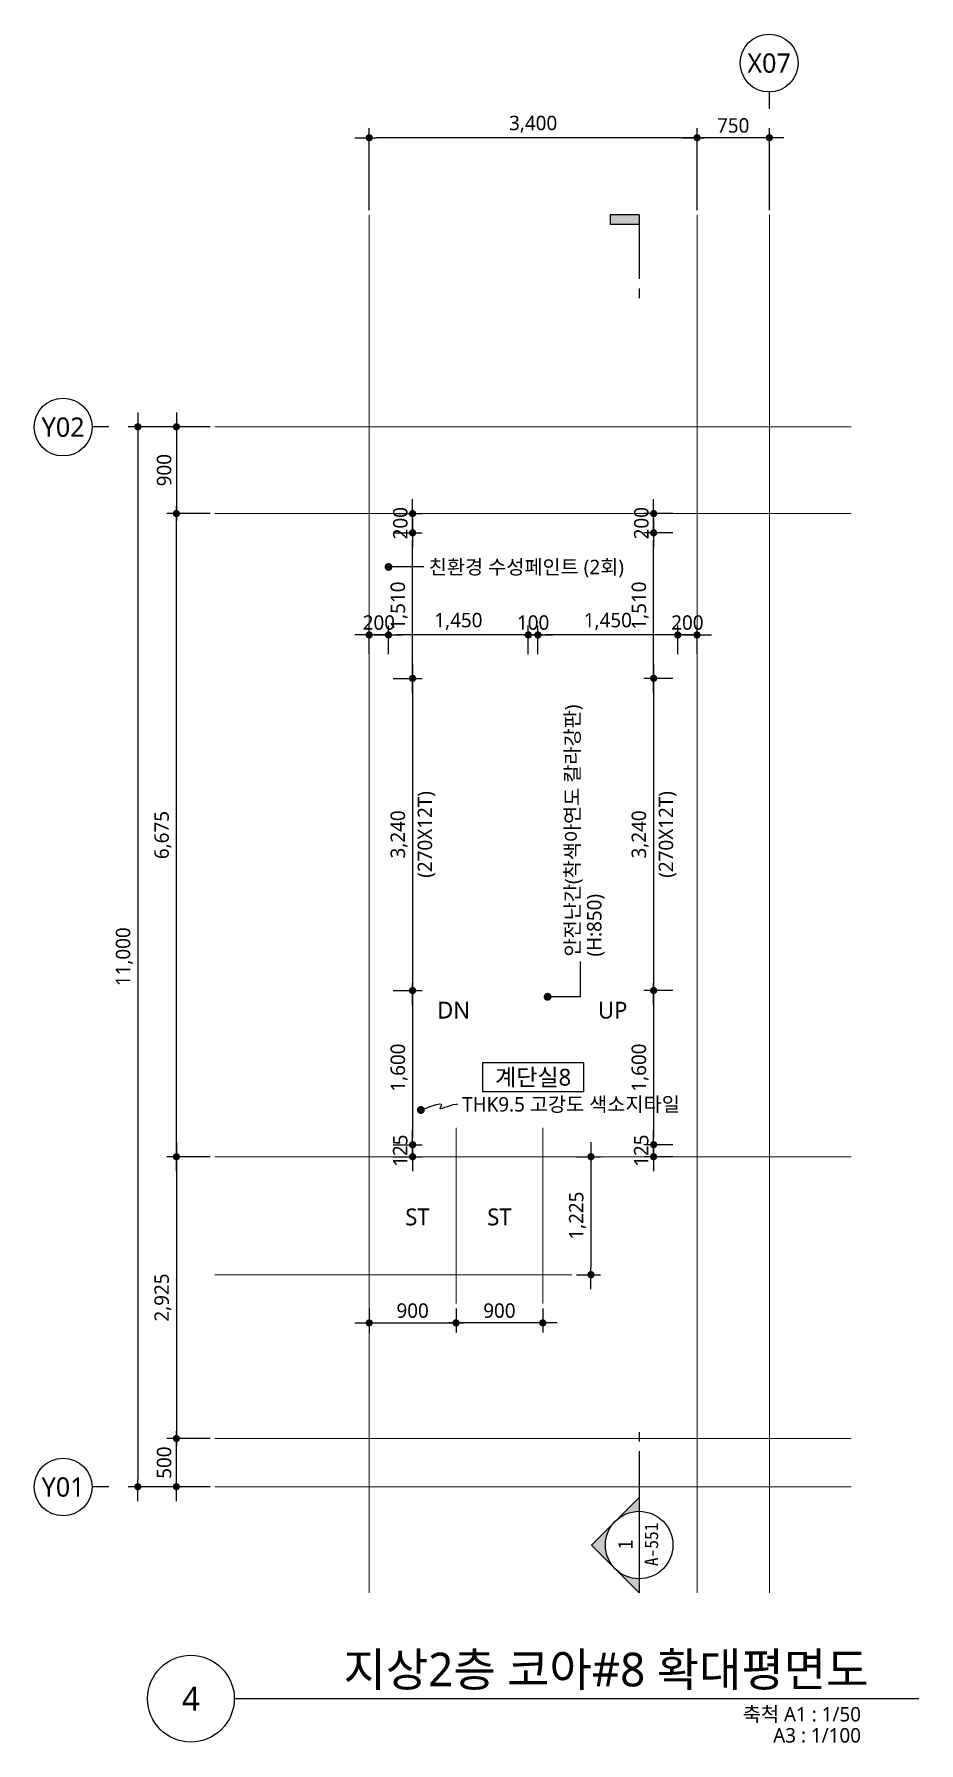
# Model space of a CAD drawing. Header units: millimetres. Extents: x 1467181 to 1850972, y 836037 to 895281.
# Drawn here: x 1640298 to 1649473, y 875511 to 893244 of the extents above; entities that cross this region are included whole.
import ezdxf
from ezdxf.enums import TextEntityAlignment as Align

# ---------------------------------------------------------------- set-up
doc = ezdxf.new("R2010")
doc.units = ezdxf.units.MM
doc.header["$MEASUREMENT"] = 0
doc.linetypes.add('CEN', pattern=[62, 60, -1, 0, -1])
doc.layers.get('0').update_dxf_attribs({"linetype": 'CONTINUOUS'})
for name, color, linetype, lineweight in [('A-AXIS-BUBL', 7, 'CONTINUOUS', 25), ('A-CNTL', 1, 'CEN', 15), ('A-DIMS', 7, 'CONTINUOUS', 25), ('A-MKXS-LEAD', 7, 'CONTINUOUS', 25), ('A-MKXS-MAK1', 3, 'CONTINUOUS', 25), ('A-MKXS-TEXT1', 3, 'CONTINUOUS', 25), ('A-MKXS-TEXT2', 7, 'CONTINUOUS', 25), ('A-MKXX-NAME', 3, 'CONTINUOUS', 25), ('A-MKXX-SYMB', 7, 'CONTINUOUS', 25), ('A-XXXX-SYMB', 7, 'CONTINUOUS', 25), ('A-XXXX-TXT1', 3, 'CONTINUOUS', 25), ('A-XXXX-TXT2', 3, 'CONTINUOUS', 25)]:
    doc.layers.add(name, color=color, linetype=linetype, lineweight=lineweight)
doc.styles.add('HY울릉도L', font='')
doc.styles.add('돋움체', font='')
doc.styles.add('맑은고딕', font='malgun.ttf')
doc.styles.get('HY울릉도L').set_extended_font_data('HYwulM')
doc.styles.get('돋움체').set_extended_font_data('DotumChe')
doc.dimstyles.new('CDIM', dxfattribs={"dimtxt": 3, "dimasz": 1.5, "dimexe": 2, "dimexo": 1, "dimgap": 1, "dimtad": 1, "dimdec": 0, "dimrnd": 0.5, "dimzin": 0, "dimdsep": 32, "dimlunit": 6, "dimtxsty": 'HY울릉도L', "dimblk1": '_CIDOT', "dimblk2": '_CIDOT', "dimsah": 1, "dimcen": 5.5, "dimclrd": 2, "dimclre": 2, "dimclrt": 7, "dimadec": 0, "dimazin": 0, "dimtfac": 1, "dimtdec": 0, "dimtix": 1, "dimtmove": 2, "dimatfit": 1, "dimldrblk": '_CIDOT', "dimfxl": 1, "dimtolj": 1, "dimtzin": 0, "dimlwd": -1, "dimarcsym": 0})

# ---------------------------------------------------------------- blocks, each defined once
blk = doc.blocks.new('_CIDOT')
at = {"color": 0, "linetype": 'ByBlock'}
blk.add_line((2, 0), (-1, 0), dxfattribs=at)
at = {"color": 0, "linetype": 'ByBlock', "const_width": 0.5}
blk.add_lwpolyline([(-0.25, 0, 1), (0.25, 0, 1)], format="xyb", close=True, dxfattribs=at)
blk = doc.blocks.new('*D15')
at = {"layer": 'A-DIMS', "lineweight": -2, "transparency": 16777216}
for p, q in [((-750, 13250), (-750, 14100)), ((0, 13250), (0, 14100))]:
    blk.add_line(p, q, dxfattribs=at)
at = {"layer": 'A-DIMS', "transparency": 16777216}
blk.add_line((-75, 14000), (-675, 14000), dxfattribs=at)
at = {"layer": 'A-DIMS', "transparency": 16777216, "xscale": 75, "yscale": 75, "zscale": 75, "rotation": 180}
blk.add_blockref('_CIDOT', (-750, 14000), dxfattribs=at)
at = {"layer": 'A-DIMS', "transparency": 16777216, "xscale": 75, "yscale": 75, "zscale": 75}
blk.add_blockref('_CIDOT', (0, 14000), dxfattribs=at)
at = {"layer": 'A-DIMS', "color": 3, "transparency": 16777216, "insert": (-375, 14127), "char_height": 150, "attachment_point": 5, "style": '맑은고딕'}
blk.add_mtext('\\A1;750', dxfattribs=at)
blk = doc.blocks.new('*D16')
at = {"layer": 'A-DIMS', "lineweight": -2, "transparency": 16777216}
for p, q in [((-4150, 13250), (-4150, 14100)), ((-750, 13250), (-750, 14100))]:
    blk.add_line(p, q, dxfattribs=at)
at = {"layer": 'A-DIMS', "transparency": 16777216}
blk.add_line((-825, 14000), (-4075, 14000), dxfattribs=at)
at = {"layer": 'A-DIMS', "transparency": 16777216, "xscale": 75, "yscale": 75, "zscale": 75, "rotation": 180}
blk.add_blockref('_CIDOT', (-4150, 14000), dxfattribs=at)
at = {"layer": 'A-DIMS', "transparency": 16777216, "xscale": 75, "yscale": 75, "zscale": 75}
blk.add_blockref('_CIDOT', (-750, 14000), dxfattribs=at)
at = {"layer": 'A-DIMS', "color": 3, "transparency": 16777216, "insert": (-2450, 14140), "char_height": 150, "attachment_point": 5, "style": '맑은고딕'}
blk.add_mtext('\\A1;3,400', dxfattribs=at)
blk = doc.blocks.new('*D17')
at = {"layer": 'A-DIMS', "lineweight": -2, "transparency": 16777216}
for p, q in [((-5800, 10100), (-6250, 10100)), ((-5800, 3425), (-6250, 3425))]:
    blk.add_line(p, q, dxfattribs=at)
at = {"layer": 'A-DIMS', "transparency": 16777216}
blk.add_line((-6150, 3500), (-6150, 10025), dxfattribs=at)
at = {"layer": 'A-DIMS', "transparency": 16777216, "xscale": 75, "yscale": 75, "zscale": 75}
for p, rotation in [((-6150, 10100), 90), ((-6150, 3425), 270)]:
    blk.add_blockref('_CIDOT', p, dxfattribs=dict(at, rotation=rotation))
at = {"layer": 'A-DIMS', "color": 3, "transparency": 16777216, "insert": (-6290, 6763), "char_height": 150, "attachment_point": 5, "rotation": 90, "style": '맑은고딕'}
blk.add_mtext('\\A1;6,675', dxfattribs=at)
blk = doc.blocks.new('*D18')
at = {"layer": 'A-DIMS', "lineweight": -2, "transparency": 16777216}
for p, q in [((-5800, 11000), (-6250, 11000)), ((-5800, 10100), (-6250, 10100))]:
    blk.add_line(p, q, dxfattribs=at)
at = {"layer": 'A-DIMS', "transparency": 16777216}
blk.add_line((-6150, 10925), (-6150, 10175), dxfattribs=at)
at = {"layer": 'A-DIMS', "transparency": 16777216, "xscale": 75, "yscale": 75, "zscale": 75}
for p, rotation in [((-6150, 11000), 90), ((-6150, 10100), 270)]:
    blk.add_blockref('_CIDOT', p, dxfattribs=dict(at, rotation=rotation))
at = {"layer": 'A-DIMS', "color": 3, "transparency": 16777216, "insert": (-6277, 10550), "char_height": 150, "attachment_point": 5, "rotation": 90, "style": '맑은고딕'}
blk.add_mtext('\\A1;900', dxfattribs=at)
blk = doc.blocks.new('*D19')
at = {"layer": 'A-DIMS', "lineweight": -2, "transparency": 16777216}
for p, q in [((-5800, 11000), (-6650, 11000)), ((-5800, 0), (-6650, 0))]:
    blk.add_line(p, q, dxfattribs=at)
at = {"layer": 'A-DIMS', "transparency": 16777216}
blk.add_line((-6550, 10925), (-6550, 75), dxfattribs=at)
at = {"layer": 'A-DIMS', "transparency": 16777216, "xscale": 75, "yscale": 75, "zscale": 75}
for p, rotation in [((-6550, 11000), 90), ((-6550, 0), 270)]:
    blk.add_blockref('_CIDOT', p, dxfattribs=dict(at, rotation=rotation))
at = {"layer": 'A-DIMS', "color": 3, "transparency": 16777216, "insert": (-6690, 5500), "char_height": 150, "attachment_point": 5, "rotation": 90, "style": '맑은고딕'}
blk.add_mtext('\\A1;11,000', dxfattribs=at)
blk = doc.blocks.new('*D20')
at = {"layer": 'A-DIMS', "lineweight": -2, "transparency": 16777216}
for p, q in [((-5800, 3425), (-6250, 3425)), ((-5800, 500), (-6250, 500))]:
    blk.add_line(p, q, dxfattribs=at)
at = {"layer": 'A-DIMS', "transparency": 16777216}
blk.add_line((-6150, 3350), (-6150, 575), dxfattribs=at)
at = {"layer": 'A-DIMS', "transparency": 16777216, "xscale": 75, "yscale": 75, "zscale": 75}
for p, rotation in [((-6150, 3425), 90), ((-6150, 500), 270)]:
    blk.add_blockref('_CIDOT', p, dxfattribs=dict(at, rotation=rotation))
at = {"layer": 'A-DIMS', "color": 3, "transparency": 16777216, "insert": (-6290, 1963), "char_height": 150, "attachment_point": 5, "rotation": 90, "style": '맑은고딕'}
blk.add_mtext('\\A1;2,925', dxfattribs=at)
blk = doc.blocks.new('*D21')
at = {"layer": 'A-DIMS', "lineweight": -2, "transparency": 16777216}
for p, q in [((-5800, 500), (-6250, 500)), ((-5800, 0), (-6250, 0))]:
    blk.add_line(p, q, dxfattribs=at)
at = {"layer": 'A-DIMS', "transparency": 16777216}
blk.add_line((-6150, 75), (-6150, 425), dxfattribs=at)
at = {"layer": 'A-DIMS', "transparency": 16777216, "xscale": 75, "yscale": 75, "zscale": 75}
for p, rotation in [((-6150, 500), 90), ((-6150, 0), 270)]:
    blk.add_blockref('_CIDOT', p, dxfattribs=dict(at, rotation=rotation))
at = {"layer": 'A-DIMS', "color": 3, "transparency": 16777216, "insert": (-6277, 250), "char_height": 150, "attachment_point": 5, "rotation": 90, "style": '맑은고딕'}
blk.add_mtext('\\A1;500', dxfattribs=at)
blk = doc.blocks.new('*D22')
at = {"layer": 'A-DIMS', "lineweight": -2, "transparency": 16777216}
for p, q in [((-3250, 1850), (-3250, 1600)), ((-2350, 1850), (-2350, 1600))]:
    blk.add_line(p, q, dxfattribs=at)
at = {"layer": 'A-DIMS', "transparency": 16777216}
blk.add_line((-2425, 1700), (-3175, 1700), dxfattribs=at)
at = {"layer": 'A-DIMS', "transparency": 16777216, "xscale": 75, "yscale": 75, "zscale": 75, "rotation": 180}
blk.add_blockref('_CIDOT', (-3250, 1700), dxfattribs=at)
at = {"layer": 'A-DIMS', "transparency": 16777216, "xscale": 75, "yscale": 75, "zscale": 75}
blk.add_blockref('_CIDOT', (-2350, 1700), dxfattribs=at)
at = {"layer": 'A-DIMS', "color": 3, "transparency": 16777216, "insert": (-2800, 1827), "char_height": 150, "attachment_point": 5, "style": '맑은고딕'}
blk.add_mtext('\\A1;900', dxfattribs=at)
blk = doc.blocks.new('*D23')
at = {"layer": 'A-DIMS', "lineweight": -2, "transparency": 16777216}
for p, q in [((-4150, 1850), (-4150, 1600)), ((-3250, 1850), (-3250, 1600))]:
    blk.add_line(p, q, dxfattribs=at)
at = {"layer": 'A-DIMS', "transparency": 16777216}
blk.add_line((-4075, 1700), (-3325, 1700), dxfattribs=at)
at = {"layer": 'A-DIMS', "transparency": 16777216, "xscale": 75, "yscale": 75, "zscale": 75, "rotation": 180}
blk.add_blockref('_CIDOT', (-4150, 1700), dxfattribs=at)
at = {"layer": 'A-DIMS', "transparency": 16777216, "xscale": 75, "yscale": 75, "zscale": 75}
blk.add_blockref('_CIDOT', (-3250, 1700), dxfattribs=at)
at = {"layer": 'A-DIMS', "color": 3, "transparency": 16777216, "insert": (-3700, 1827), "char_height": 150, "attachment_point": 5, "style": '맑은고딕'}
blk.add_mtext('\\A1;900', dxfattribs=at)
blk = doc.blocks.new('*D24')
at = {"layer": 'A-DIMS', "lineweight": -2, "transparency": 16777216}
for p, q in [((-2000, 3425), (-1750, 3425)), ((-2000, 2200), (-1750, 2200))]:
    blk.add_line(p, q, dxfattribs=at)
at = {"layer": 'A-DIMS', "transparency": 16777216}
blk.add_line((-1850, 3350), (-1850, 2275), dxfattribs=at)
at = {"layer": 'A-DIMS', "transparency": 16777216, "xscale": 75, "yscale": 75, "zscale": 75}
for p, rotation in [((-1850, 3425), 90), ((-1850, 2200), 270)]:
    blk.add_blockref('_CIDOT', p, dxfattribs=dict(at, rotation=rotation))
at = {"layer": 'A-DIMS', "color": 3, "transparency": 16777216, "insert": (-1990, 2813), "char_height": 150, "attachment_point": 5, "rotation": 90, "style": '맑은고딕'}
blk.add_mtext('\\A1;1,225', dxfattribs=at)
blk = doc.blocks.new('CORE 8- 단면')
at = {"layer": 'A-MKXS-MAK1'}
blk.add_hatch(color=256, dxfattribs=at).paths.add_polyline_path([(22637, 13698), (22637, 13798), (22937, 13798), (22937, 13698)])
h = blk.add_hatch(color=256, dxfattribs=at)
h.paths.add_polyline_path([(22442, -7), (22690, 241, 0.414214), (22690, -254)])
h.paths.add_polyline_path([(22690, 241), (22937, 488), (22937, 343, 0.198912)])
h.paths.add_polyline_path([(22690, -254, 0.198912), (22937, -357), (22937, -502)])
for p, q in [((22637, 13798), (22637, 13698)), ((22937, 13798), (22637, 13798)), ((22937, 13698), (22637, 13698)), ((22937, 13798), (22937, 13135)), ((22937, 13035), (22937, 12935)), ((22937, 1166), (22937, 1066)), ((22937, 966), (22937, -502)), ((22937, 488), (22442, -7)), ((22937, -502), (22442, -7))]:
    blk.add_line(p, q, dxfattribs=at)
blk.add_circle((22937, -7), 350, dxfattribs=at)
at = {"layer": 'A-MKXS-TEXT2', "style": '돋움체'}
for s, height, p in [('A-551', 140, (23065, 0)), ('1', 150, (22793, -2))]:
    blk.add_text(s, height=height, rotation=90, dxfattribs=at).set_placement(p, align=Align.MIDDLE)
blk = doc.blocks.new('*D314')
at = {"layer": 'A-DIMS', "lineweight": -2, "transparency": 16777216}
for p, q in [((1646923, 886559), (1646623, 886559)), ((1646923, 883319), (1646623, 883319))]:
    blk.add_line(p, q, dxfattribs=at)
at = {"layer": 'A-DIMS', "transparency": 16777216}
blk.add_line((1646723, 886484), (1646723, 883394), dxfattribs=at)
at = {"layer": 'A-DIMS', "transparency": 16777216, "xscale": 75, "yscale": 75, "zscale": 75}
for p, rotation in [((1646723, 886559), 90), ((1646723, 883319), 270)]:
    blk.add_blockref('_CIDOT', p, dxfattribs=dict(at, rotation=rotation))
at = {"layer": 'A-DIMS', "color": 3, "transparency": 16777216, "char_height": 150, "attachment_point": 5, "rotation": 90, "style": '맑은고딕'}
for s, insert in [('\\A1;(270X12T)', (1646867, 884939)), ('\\A1;3,240', (1646583, 884939))]:
    blk.add_mtext(s, dxfattribs=dict(at, insert=insert))
blk = doc.blocks.new('*D315')
at = {"layer": 'A-DIMS', "lineweight": -2, "transparency": 16777216}
for p, q in [((1646923, 888069), (1646623, 888069)), ((1646923, 886559), (1646623, 886559))]:
    blk.add_line(p, q, dxfattribs=at)
at = {"layer": 'A-DIMS', "transparency": 16777216}
blk.add_line((1646723, 886634), (1646723, 887994), dxfattribs=at)
at = {"layer": 'A-DIMS', "transparency": 16777216, "xscale": 75, "yscale": 75, "zscale": 75}
for p, rotation in [((1646723, 888069), 90), ((1646723, 886559), 270)]:
    blk.add_blockref('_CIDOT', p, dxfattribs=dict(at, rotation=rotation))
at = {"layer": 'A-DIMS', "color": 3, "transparency": 16777216, "insert": (1646583, 887314), "char_height": 150, "attachment_point": 5, "rotation": 90, "style": '맑은고딕'}
blk.add_mtext('\\A1;1,510', dxfattribs=at)
blk = doc.blocks.new('*D316')
at = {"layer": 'A-DIMS', "lineweight": -2, "transparency": 16777216}
for p, q in [((1646923, 883319), (1646623, 883319)), ((1646923, 881719), (1646623, 881719))]:
    blk.add_line(p, q, dxfattribs=at)
at = {"layer": 'A-DIMS', "transparency": 16777216}
blk.add_line((1646723, 883244), (1646723, 881794), dxfattribs=at)
at = {"layer": 'A-DIMS', "transparency": 16777216, "xscale": 75, "yscale": 75, "zscale": 75}
for p, rotation in [((1646723, 883319), 90), ((1646723, 881719), 270)]:
    blk.add_blockref('_CIDOT', p, dxfattribs=dict(at, rotation=rotation))
at = {"layer": 'A-DIMS', "color": 3, "transparency": 16777216, "insert": (1646583, 882519), "char_height": 150, "attachment_point": 5, "rotation": 90, "style": '맑은고딕'}
blk.add_mtext('\\A1;1,600', dxfattribs=at)
blk = doc.blocks.new('*D317')
at = {"layer": 'A-DIMS', "transparency": 16777216}
for p, q in [((1646723, 881794), (1646723, 881869)), ((1646723, 881719), (1646723, 881594)), ((1646723, 881519), (1646723, 881444))]:
    blk.add_line(p, q, dxfattribs=at)
at = {"layer": 'A-DIMS', "lineweight": -2, "transparency": 16777216}
for p, q in [((1646923, 881719), (1646623, 881719)), ((1646923, 881594), (1646623, 881594))]:
    blk.add_line(p, q, dxfattribs=at)
at = {"layer": 'A-DIMS', "transparency": 16777216, "xscale": 75, "yscale": 75, "zscale": 75}
for p, rotation in [((1646723, 881719), 270), ((1646723, 881594), 90)]:
    blk.add_blockref('_CIDOT', p, dxfattribs=dict(at, rotation=rotation))
at = {"layer": 'A-DIMS', "color": 3, "transparency": 16777216, "insert": (1646595, 881657), "char_height": 150, "attachment_point": 5, "rotation": 90, "style": '맑은고딕'}
blk.add_mtext('\\A1;125', dxfattribs=at)
blk = doc.blocks.new('*D318')
at = {"layer": 'A-DIMS', "lineweight": -2, "transparency": 16777216}
for p, q in [((1646923, 888269), (1646623, 888269)), ((1646923, 888069), (1646623, 888069))]:
    blk.add_line(p, q, dxfattribs=at)
at = {"layer": 'A-DIMS', "transparency": 16777216}
for p, q in [((1646723, 888344), (1646723, 888419)), ((1646723, 888069), (1646723, 888269)), ((1646723, 887994), (1646723, 887919))]:
    blk.add_line(p, q, dxfattribs=at)
at = {"layer": 'A-DIMS', "transparency": 16777216, "xscale": 75, "yscale": 75, "zscale": 75}
for p, rotation in [((1646723, 888269), 270), ((1646723, 888069), 90)]:
    blk.add_blockref('_CIDOT', p, dxfattribs=dict(at, rotation=rotation))
at = {"layer": 'A-DIMS', "color": 3, "transparency": 16777216, "insert": (1646596, 888169), "char_height": 150, "attachment_point": 5, "rotation": 90, "style": '맑은고딕'}
blk.add_mtext('\\A1;200', dxfattribs=at)
blk = doc.blocks.new('*D319')
at = {"layer": 'A-DIMS', "lineweight": -2, "transparency": 16777216}
for p, q in [((1645523, 886809), (1645523, 887109)), ((1646973, 886809), (1646973, 887109))]:
    blk.add_line(p, q, dxfattribs=at)
at = {"layer": 'A-DIMS', "transparency": 16777216}
blk.add_line((1646898, 887009), (1645598, 887009), dxfattribs=at)
at = {"layer": 'A-DIMS', "transparency": 16777216, "xscale": 75, "yscale": 75, "zscale": 75, "rotation": 180}
blk.add_blockref('_CIDOT', (1645523, 887009), dxfattribs=at)
at = {"layer": 'A-DIMS', "transparency": 16777216, "xscale": 75, "yscale": 75, "zscale": 75}
blk.add_blockref('_CIDOT', (1646973, 887009), dxfattribs=at)
at = {"layer": 'A-DIMS', "color": 3, "transparency": 16777216, "insert": (1646248, 887150), "char_height": 150, "attachment_point": 5, "style": '맑은고딕'}
blk.add_mtext('\\A1;1,450', dxfattribs=at)
blk = doc.blocks.new('*D320')
at = {"layer": 'A-DIMS', "transparency": 16777216}
for p, q in [((1646898, 887009), (1646823, 887009)), ((1647173, 887009), (1646973, 887009)), ((1647248, 887009), (1647323, 887009))]:
    blk.add_line(p, q, dxfattribs=at)
at = {"layer": 'A-DIMS', "lineweight": -2, "transparency": 16777216}
for p, q in [((1646973, 886809), (1646973, 887109)), ((1647173, 886809), (1647173, 887109))]:
    blk.add_line(p, q, dxfattribs=at)
at = {"layer": 'A-DIMS', "transparency": 16777216, "xscale": 75, "yscale": 75, "zscale": 75}
blk.add_blockref('_CIDOT', (1646973, 887009), dxfattribs=at)
at = {"layer": 'A-DIMS', "transparency": 16777216, "xscale": 75, "yscale": 75, "zscale": 75, "rotation": 180}
blk.add_blockref('_CIDOT', (1647173, 887009), dxfattribs=at)
at = {"layer": 'A-DIMS', "color": 3, "transparency": 16777216, "insert": (1647073, 887137), "char_height": 150, "attachment_point": 5, "style": '맑은고딕'}
blk.add_mtext('\\A1;200', dxfattribs=at)
blk = doc.blocks.new('*D321')
at = {"layer": 'A-DIMS', "lineweight": -2, "transparency": 16777216}
for p, q in [((1643973, 886809), (1643973, 887109)), ((1645423, 886809), (1645423, 887109))]:
    blk.add_line(p, q, dxfattribs=at)
at = {"layer": 'A-DIMS', "transparency": 16777216}
blk.add_line((1645348, 887009), (1644048, 887009), dxfattribs=at)
at = {"layer": 'A-DIMS', "transparency": 16777216, "xscale": 75, "yscale": 75, "zscale": 75, "rotation": 180}
blk.add_blockref('_CIDOT', (1643973, 887009), dxfattribs=at)
at = {"layer": 'A-DIMS', "transparency": 16777216, "xscale": 75, "yscale": 75, "zscale": 75}
blk.add_blockref('_CIDOT', (1645423, 887009), dxfattribs=at)
at = {"layer": 'A-DIMS', "color": 3, "transparency": 16777216, "insert": (1644698, 887150), "char_height": 150, "attachment_point": 5, "style": '맑은고딕'}
blk.add_mtext('\\A1;1,450', dxfattribs=at)
blk = doc.blocks.new('*D322')
at = {"layer": 'A-DIMS', "transparency": 16777216}
for p, q in [((1645348, 887009), (1645273, 887009)), ((1645523, 887009), (1645423, 887009)), ((1645598, 887009), (1645673, 887009))]:
    blk.add_line(p, q, dxfattribs=at)
at = {"layer": 'A-DIMS', "lineweight": -2, "transparency": 16777216}
for p, q in [((1645423, 886809), (1645423, 887109)), ((1645523, 886809), (1645523, 887109))]:
    blk.add_line(p, q, dxfattribs=at)
at = {"layer": 'A-DIMS', "transparency": 16777216, "xscale": 75, "yscale": 75, "zscale": 75}
blk.add_blockref('_CIDOT', (1645423, 887009), dxfattribs=at)
at = {"layer": 'A-DIMS', "transparency": 16777216, "xscale": 75, "yscale": 75, "zscale": 75, "rotation": 180}
blk.add_blockref('_CIDOT', (1645523, 887009), dxfattribs=at)
at = {"layer": 'A-DIMS', "color": 3, "transparency": 16777216, "insert": (1645473, 887137), "char_height": 150, "attachment_point": 5, "style": '맑은고딕'}
blk.add_mtext('\\A1;100', dxfattribs=at)
blk = doc.blocks.new('*D323')
at = {"layer": 'A-DIMS', "transparency": 16777216}
for p, q in [((1643698, 887009), (1643623, 887009)), ((1643973, 887009), (1643773, 887009)), ((1644048, 887009), (1644123, 887009))]:
    blk.add_line(p, q, dxfattribs=at)
at = {"layer": 'A-DIMS', "lineweight": -2, "transparency": 16777216}
for p, q in [((1643773, 886809), (1643773, 887109)), ((1643973, 886809), (1643973, 887109))]:
    blk.add_line(p, q, dxfattribs=at)
at = {"layer": 'A-DIMS', "transparency": 16777216, "xscale": 75, "yscale": 75, "zscale": 75}
blk.add_blockref('_CIDOT', (1643773, 887009), dxfattribs=at)
at = {"layer": 'A-DIMS', "transparency": 16777216, "xscale": 75, "yscale": 75, "zscale": 75, "rotation": 180}
blk.add_blockref('_CIDOT', (1643973, 887009), dxfattribs=at)
at = {"layer": 'A-DIMS', "color": 3, "transparency": 16777216, "insert": (1643873, 887137), "char_height": 150, "attachment_point": 5, "style": '맑은고딕'}
blk.add_mtext('\\A1;200', dxfattribs=at)
blk = doc.blocks.new('*D324')
at = {"layer": 'A-DIMS', "lineweight": -2, "transparency": 16777216}
for p, q in [((1644023, 886559), (1644323, 886559)), ((1644023, 883319), (1644323, 883319))]:
    blk.add_line(p, q, dxfattribs=at)
at = {"layer": 'A-DIMS', "transparency": 16777216}
blk.add_line((1644223, 886484), (1644223, 883394), dxfattribs=at)
at = {"layer": 'A-DIMS', "transparency": 16777216, "xscale": 75, "yscale": 75, "zscale": 75}
for p, rotation in [((1644223, 886559), 90), ((1644223, 883319), 270)]:
    blk.add_blockref('_CIDOT', p, dxfattribs=dict(at, rotation=rotation))
at = {"layer": 'A-DIMS', "color": 3, "transparency": 16777216, "char_height": 150, "attachment_point": 5, "rotation": 90, "style": '맑은고딕'}
for s, insert in [('\\A1;(270X12T)', (1644367, 884939)), ('\\A1;3,240', (1644083, 884939))]:
    blk.add_mtext(s, dxfattribs=dict(at, insert=insert))
blk = doc.blocks.new('*D325')
at = {"layer": 'A-DIMS', "lineweight": -2, "transparency": 16777216}
for p, q in [((1644023, 888069), (1644323, 888069)), ((1644023, 886559), (1644323, 886559))]:
    blk.add_line(p, q, dxfattribs=at)
at = {"layer": 'A-DIMS', "transparency": 16777216}
blk.add_line((1644223, 886634), (1644223, 887994), dxfattribs=at)
at = {"layer": 'A-DIMS', "transparency": 16777216, "xscale": 75, "yscale": 75, "zscale": 75}
for p, rotation in [((1644223, 888069), 90), ((1644223, 886559), 270)]:
    blk.add_blockref('_CIDOT', p, dxfattribs=dict(at, rotation=rotation))
at = {"layer": 'A-DIMS', "color": 3, "transparency": 16777216, "insert": (1644083, 887314), "char_height": 150, "attachment_point": 5, "rotation": 90, "style": '맑은고딕'}
blk.add_mtext('\\A1;1,510', dxfattribs=at)
blk = doc.blocks.new('*D326')
at = {"layer": 'A-DIMS', "lineweight": -2, "transparency": 16777216}
for p, q in [((1644023, 883319), (1644323, 883319)), ((1644023, 881719), (1644323, 881719))]:
    blk.add_line(p, q, dxfattribs=at)
at = {"layer": 'A-DIMS', "transparency": 16777216}
blk.add_line((1644223, 883244), (1644223, 881794), dxfattribs=at)
at = {"layer": 'A-DIMS', "transparency": 16777216, "xscale": 75, "yscale": 75, "zscale": 75}
for p, rotation in [((1644223, 883319), 90), ((1644223, 881719), 270)]:
    blk.add_blockref('_CIDOT', p, dxfattribs=dict(at, rotation=rotation))
at = {"layer": 'A-DIMS', "color": 3, "transparency": 16777216, "insert": (1644083, 882519), "char_height": 150, "attachment_point": 5, "rotation": 90, "style": '맑은고딕'}
blk.add_mtext('\\A1;1,600', dxfattribs=at)
blk = doc.blocks.new('*D327')
at = {"layer": 'A-DIMS', "transparency": 16777216}
for p, q in [((1644223, 881794), (1644223, 881869)), ((1644223, 881719), (1644223, 881594)), ((1644223, 881519), (1644223, 881444))]:
    blk.add_line(p, q, dxfattribs=at)
at = {"layer": 'A-DIMS', "lineweight": -2, "transparency": 16777216}
for p, q in [((1644023, 881719), (1644323, 881719)), ((1644023, 881594), (1644323, 881594))]:
    blk.add_line(p, q, dxfattribs=at)
at = {"layer": 'A-DIMS', "transparency": 16777216, "xscale": 75, "yscale": 75, "zscale": 75}
for p, rotation in [((1644223, 881719), 270), ((1644223, 881594), 90)]:
    blk.add_blockref('_CIDOT', p, dxfattribs=dict(at, rotation=rotation))
at = {"layer": 'A-DIMS', "color": 3, "transparency": 16777216, "insert": (1644095, 881657), "char_height": 150, "attachment_point": 5, "rotation": 90, "style": '맑은고딕'}
blk.add_mtext('\\A1;125', dxfattribs=at)
blk = doc.blocks.new('*D328')
at = {"layer": 'A-DIMS', "lineweight": -2, "transparency": 16777216}
for p, q in [((1644023, 888269), (1644323, 888269)), ((1644023, 888069), (1644323, 888069))]:
    blk.add_line(p, q, dxfattribs=at)
at = {"layer": 'A-DIMS', "transparency": 16777216}
for p, q in [((1644223, 888344), (1644223, 888419)), ((1644223, 888069), (1644223, 888269)), ((1644223, 887994), (1644223, 887919))]:
    blk.add_line(p, q, dxfattribs=at)
at = {"layer": 'A-DIMS', "transparency": 16777216, "xscale": 75, "yscale": 75, "zscale": 75}
for p, rotation in [((1644223, 888269), 270), ((1644223, 888069), 90)]:
    blk.add_blockref('_CIDOT', p, dxfattribs=dict(at, rotation=rotation))
at = {"layer": 'A-DIMS', "color": 3, "transparency": 16777216, "insert": (1644096, 888169), "char_height": 150, "attachment_point": 5, "rotation": 90, "style": '맑은고딕'}
blk.add_mtext('\\A1;200', dxfattribs=at)
blk = doc.blocks.new('CORE8_GRID')
at = {"layer": 'A-AXIS-BUBL', "ltscale": 0.2}
for p, q in [((0, 14300), (0, 14475)), ((-6850, 11000), (-7025, 11000)), ((-6850, 0), (-7025, 0))]:
    blk.add_line(p, q, dxfattribs=at)
for centre in [(-2.9, 14775), (-7325, 10997.1), (-7325, -2.9)]:
    blk.add_circle(centre, 300, dxfattribs=at)
at = {"layer": 'A-CNTL'}
for p, q in [((-4150, -1100), (-4150, 13200)), ((-750, -1100), (-750, 13200)), ((0, -1100), (0, 13200)), ((-5750, 11000), (850, 11000)), ((-5750, 10100), (850, 10100)), ((-3250, 1900), (-3250, 3725)), ((-2350, 1900), (-2350, 3725)), ((-5750, 3425), (850, 3425)), ((-5750, 2200), (-2050, 2200)), ((-5750, 500), (850, 500)), ((-5750, 0), (850, 0))]:
    blk.add_line(p, q, dxfattribs=at)
at = {"layer": 'A-XXXX-TXT2', "ltscale": 0.2, "style": '맑은고딕'}
for s, p in [('X07', (-2.9, 14775)), ('Y02', (-7325, 10997.1)), ('Y01', (-7325, -2.9))]:
    blk.add_text(s, height=200, dxfattribs=at).set_placement(p, align=Align.MIDDLE)
at = {"layer": 'A-DIMS'}
for base, p1, p2, angle, picture, middle in [((-4150, 14000), (-750, 13200), (-4150, 13200), 180, '*D16', (-2450, 14140.1)), ((-750, 14000), (0, 13200), (-750, 13200), 180, '*D15', (-375, 14127.5)), ((-6550, 0), (-5750, 11000), (-5750, 0), 90, '*D19', (-6690.5, 5500)), ((-6150, 10100), (-5750, 11000), (-5750, 10100), 90, '*D18', (-6277.5, 10550)), ((-6150, 10100), (-5750, 3425), (-5750, 10100), 270, '*D17', (-6290.1, 6762.5)), ((-6150, 500), (-5750, 3425), (-5750, 500), 90, '*D20', (-6290.1, 1962.5)), ((-1850, 2200), (-2050, 3425), (-2050, 2200), 90, '*D24', (-1990.5, 2812.5)), ((-3250, 1700), (-4150, 1900), (-3250, 1900), 180, '*D23', (-3700, 1827.5)), ((-6150, 500), (-5750, 0), (-5750, 500), 270, '*D21', (-6277.5, 250))]:
    dim = blk.add_linear_dim(base=base, p1=p1, p2=p2, angle=angle, dimstyle='CDIM', override={"dimscale": 50, "dimtxsty": '맑은고딕', "dimclrd": 256, "dimclre": 256, "dimclrt": 3}, dxfattribs=at)
    dim.commit()
    dim.dimension.update_dxf_attribs({"geometry": picture, "text_midpoint": middle})
dim = blk.add_linear_dim(base=(-3250, 1700), p1=(-2350, 1900), p2=(-3250, 1900), dimstyle='CDIM', override={"dimscale": 50, "dimtxsty": '맑은고딕', "dimclrd": 256, "dimclre": 256, "dimclrt": 3}, dxfattribs=at)
dim.commit()
dim.dimension.update_dxf_attribs({"geometry": '*D22', "text_midpoint": (-2800, 1827.5)})

msp = doc.modelspace()

# ---------------------------------------------------------------- linework, layer by layer
at = {"layer": 'A-MKXS-LEAD', "const_width": 40}
for points in [[(1643952.5, 887716.9, 1), (1643994, 887712.7, 1)], [(1645625.3, 883233.6, -1), (1645621.2, 883275.1, -1)], [(1644287.4, 882081.4, 1), (1644328.8, 882077.2, 1)]]:
    msp.add_lwpolyline(points, format="xyb", close=True, dxfattribs=at)
at = {"layer": 'A-MKXS-LEAD'}
for points in [[(1644340.3, 887714.8), (1643973.2, 887714.8), (1643973.2, 887714.8)], [(1645962.6, 883621.4), (1645962.6, 883254.4), (1645623.2, 883254.4)], [(1644307.3, 882079), (1644405, 882115.8), (1644468.7, 882135.7), (1644505, 882142.2), (1644520.3, 882138.7), (1644521.5, 882128.8), (1644515, 882116), (1644507.5, 882103.8), (1644505.5, 882095.7), (1644514.2, 882094.4), (1644532.3, 882098.8), (1644557.2, 882107), (1644586.1, 882117.1), (1644616.3, 882127.2), (1644645.1, 882135.4), (1644669.8, 882139.7), (1644687.6, 882138.3)]]:
    msp.add_lwpolyline(points, dxfattribs=at)
at = {"layer": 'A-MKXX-SYMB'}
msp.add_lwpolyline([(1645998.2, 882569.4), (1644948.2, 882569.4), (1644948.2, 882269.4), (1645998.2, 882269.4)], close=True, dxfattribs=at)
at = {"layer": 'A-XXXX-SYMB'}
msp.add_line((1649473.2, 875969.4), (1642373.2, 875969.4), dxfattribs=at)
msp.add_circle((1641923.2, 875969.4), 450, dxfattribs=at)

# ---------------------------------------------------------------- block references
at = {"layer": 'A-DIMS'}
for name, p in [('CORE8_GRID', (1647923.2, 878169.4)), ('CORE 8- 단면', (1623635.9, 877571))]:
    msp.add_blockref(name, p, dxfattribs=at)

# ---------------------------------------------------------------- texts
at = {"layer": 'A-MKXS-TEXT1', "style": '맑은고딕'}
for s, p in [('친환경 수성페인트 (2회)', (1644390.3, 887714.8)), ('THK9.5 고강도 색소지타일', (1644737.6, 882138.3))]:
    msp.add_text(s, height=150, dxfattribs=at).set_placement(p, align=Align.MIDDLE_LEFT)
for s, p in [('안전난간(착색아연도 칼라강판)', (1645879.2, 883671.4)), ('(H:850)', (1646106.7, 883671.4))]:
    msp.add_text(s, height=150, rotation=90, dxfattribs=at).set_placement(p, align=Align.MIDDLE_LEFT)
at = {"layer": 'A-MKXX-NAME', "style": '맑은고딕'}
for s, p in [('DN', (1644648.3, 883115.6)), ('UP', (1646298.3, 883115.6)), ('계단실8', (1645473.2, 882419.4)), ('ST', (1644273.2, 880969.4)), ('ST', (1645123.2, 880969.4))]:
    msp.add_text(s, height=175, dxfattribs=at).set_placement(p, align=Align.MIDDLE_CENTER)
at = {"layer": 'A-XXXX-TXT1', "style": '맑은고딕'}
msp.add_text('지상2층 코아#8 확대평면도', height=350, dxfattribs=at).set_placement((1648951.2, 875992), align=Align.BOTTOM_RIGHT)
msp.add_text('4', height=250, dxfattribs=at).set_placement((1641923.2, 875969.4), align=Align.MIDDLE)
for s, p in [('축척 A1 : 1/50', (1648873.4, 875883.2)), ('A3 : 1/100', (1648873.4, 875664.3))]:
    msp.add_text(s, height=150, dxfattribs=at).set_placement(p, align=Align.TOP_RIGHT)

# ---------------------------------------------------------------- dimensions: what is measured, and where the dimension line sits
at = {"layer": 'A-DIMS'}
for base, p1, p2, picture, middle in [((1644223.3, 888269.4), (1643973.2, 888069.4), (1643973.2, 888269.4), '*D328', (1644095.8, 888169.4)), ((1646723.2, 888269.4), (1646973.2, 888069.4), (1646973.2, 888269.4), '*D318', (1646595.7, 888169.4)), ((1644223.3, 888069.4), (1643973.2, 886559.4), (1643973.2, 888069.4), '*D325', (1644082.8, 887314.4)), ((1646723.2, 888069.4), (1646973.2, 886559.4), (1646973.2, 888069.4), '*D315', (1646582.8, 887314.4))]:
    dim = msp.add_linear_dim(base=base, p1=p1, p2=p2, angle=90, dimstyle='CDIM', override={"dimscale": 50, "dimtxsty": '맑은고딕', "dimclrd": 256, "dimclre": 256, "dimclrt": 3}, dxfattribs=at)
    dim.commit()
    dim.dimension.update_dxf_attribs({"geometry": picture, "text_midpoint": middle})
for base, p1, p2, picture, middle in [((1643773.2, 887009.4), (1643973.3, 886759.4), (1643773.2, 886759.4), '*D323', (1643873.2, 887136.9)), ((1643973.2, 887009.4), (1645423.3, 886759.4), (1643973.2, 886759.4), '*D321', (1644698.2, 887149.8)), ((1645423.3, 887009.4), (1645523.2, 886759.4), (1645423.3, 886759.4), '*D322', (1645473.2, 887137.3)), ((1645523.2, 887009.4), (1646973.2, 886759.4), (1645523.2, 886759.4), '*D319', (1646248.2, 887149.8)), ((1646973.2, 887009.4), (1647173.2, 886759.4), (1646973.2, 886759.4), '*D320', (1647073.2, 887136.9))]:
    dim = msp.add_linear_dim(base=base, p1=p1, p2=p2, dimstyle='CDIM', override={"dimscale": 50, "dimtxsty": '맑은고딕', "dimclrd": 256, "dimclre": 256, "dimclrt": 3}, dxfattribs=at)
    dim.commit()
    dim.dimension.update_dxf_attribs({"geometry": picture, "text_midpoint": middle})
for base, p1, p2, text, picture, middle in [((1644223.2, 883319.4), (1643973.2, 886559.4), (1643973.2, 883319.4), '<>\\X(270X12T)', '*D324', (1644223.2, 884939.4)), ((1646723.2, 883319.4), (1646973.2, 886559.4), (1646973.2, 883319.4), '<>\\X(270X12T)', '*D314', (1646723.2, 884939.4)), ((1644223.3, 881719.4), (1643973.2, 883319.4), (1643973.3, 881719.4), '<>\\X', '*D326', (1644223.3, 882519.4)), ((1646723.2, 881719.4), (1646973.2, 883319.4), (1646973.2, 881719.4), '<>\\X', '*D316', (1646723.2, 882519.4)), ((1644223.3, 881594.4), (1643973.3, 881719.4), (1643973.3, 881594.4), '<>\\X', '*D327', (1644223.3, 881656.9)), ((1646723.2, 881594.4), (1646973.2, 881719.4), (1646973.2, 881594.4), '<>\\X', '*D317', (1646723.2, 881656.9))]:
    dim = msp.add_linear_dim(base=base, p1=p1, p2=p2, angle=90, text=text, dimstyle='CDIM', override={"dimscale": 50, "dimtxsty": '맑은고딕', "dimclrd": 256, "dimclre": 256, "dimclrt": 3}, dxfattribs=at)
    dim.commit()
    dim.dimension.update_dxf_attribs({"geometry": picture, "text_midpoint": middle})

doc.saveas('drawing.dxf')
